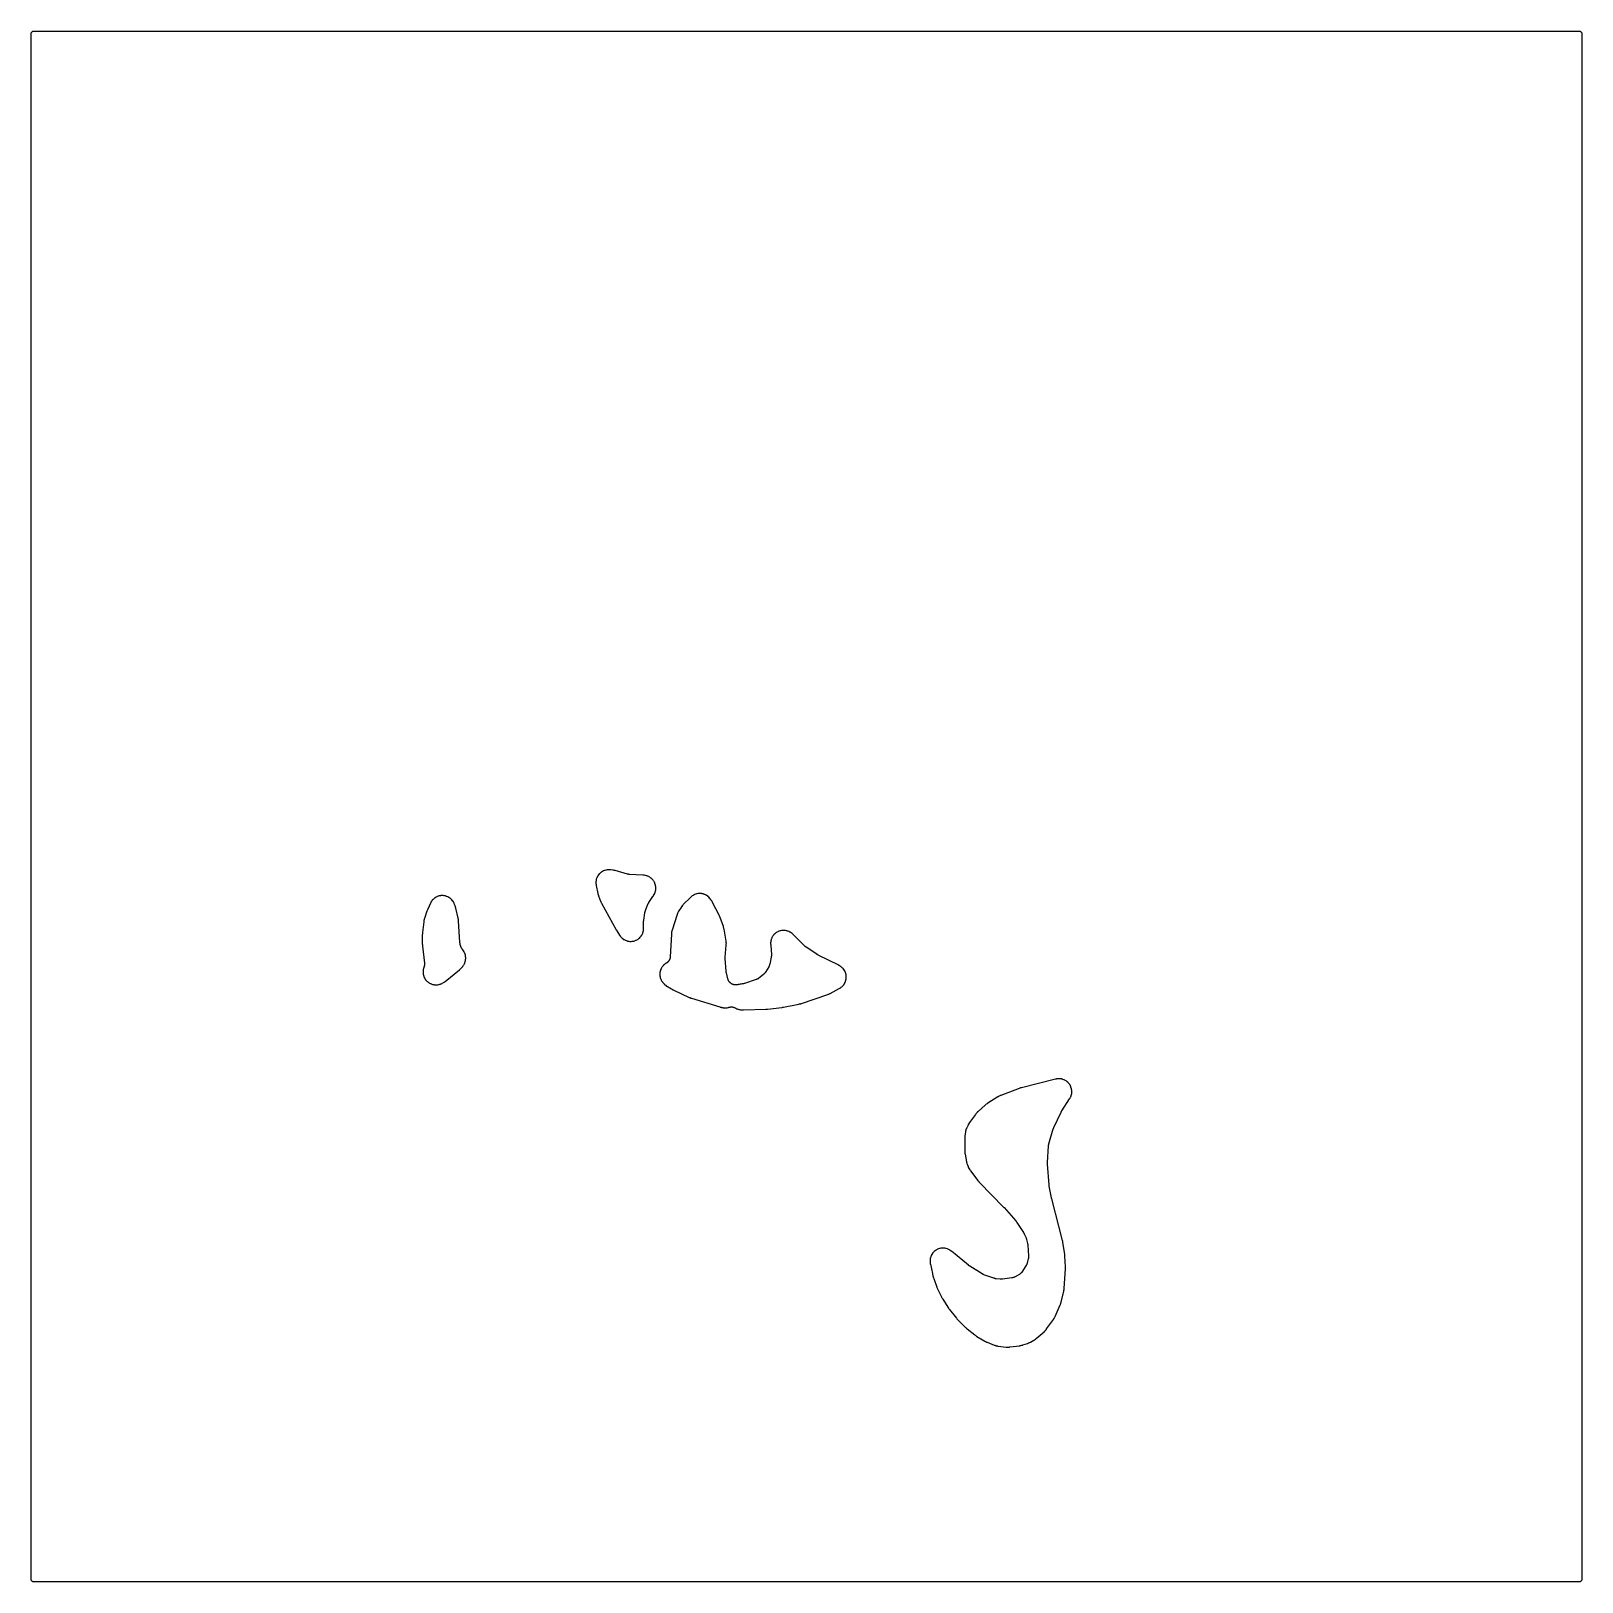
# Model space of a CAD drawing. Header units: millimetres. Extents: x 0 to 300, y 0 to 300.
import ezdxf

# ---------------------------------------------------------------- set-up
doc = ezdxf.new("R2010")
doc.units = ezdxf.units.MM
doc.layers.add('CUT', color=7, linetype='CONTINUOUS')

msp = doc.modelspace()

# ---------------------------------------------------------------- linework, layer by layer
at = {"layer": 'CUT'}
for points in [[(-0.0625, 298.5625), (-0.0625, 299.4478), (-0.0589, 299.5212), (-0.0503, 299.5794), (-0.036, 299.6365), (-0.0162, 299.6918), (0.009, 299.745), (0.0392, 299.7954), (0.0743, 299.8427), (0.1137, 299.8863), (0.1573, 299.9257), (0.2046, 299.9608), (0.255, 299.991), (0.3082, 300.0162), (0.3635, 300.036), (0.4206, 300.0503), (0.4788, 300.0589), (0.5522, 300.0625), (1.4375, 300.0625), (298.5266, 300.0625), (299.4119, 300.0625), (299.4853, 300.0589), (299.5435, 300.0503), (299.6005, 300.036), (299.6559, 300.0162), (299.7091, 299.991), (299.7595, 299.9608), (299.8068, 299.9257), (299.8503, 299.8863), (299.8898, 299.8427), (299.9249, 299.7954), (299.9551, 299.745), (299.9802, 299.6918), (300.0001, 299.6365), (300.0143, 299.5794), (300.023, 299.5212), (300.0266, 299.4478), (300.0266, 298.5625), (300.0266, 1.4375), (300.0266, 0.5522), (300.023, 0.4788), (300.0143, 0.4206), (300.0001, 0.3635), (299.9802, 0.3082), (299.9551, 0.255), (299.9249, 0.2046), (299.8898, 0.1573), (299.8503, 0.1137), (299.8068, 0.0743), (299.7595, 0.0392), (299.7091, 0.009), (299.6559, -0.0162), (299.6005, -0.036), (299.5435, -0.0503), (299.4853, -0.0589), (299.4119, -0.0625), (298.5266, -0.0625), (1.4375, -0.0625), (0.5522, -0.0625), (0.4788, -0.0589), (0.4206, -0.0503), (0.3635, -0.036), (0.3082, -0.0162), (0.255, 0.009), (0.2046, 0.0392), (0.1573, 0.0743), (0.1137, 0.1137), (0.0743, 0.1573), (0.0392, 0.2046), (0.009, 0.255), (-0.0162, 0.3082), (-0.036, 0.3635), (-0.0503, 0.4206), (-0.0589, 0.4788), (-0.0625, 0.5522), (-0.0625, 1.4375)], [(109.2379, 135.4141), (109.2352, 135.3542), (109.2361, 135.1644), (109.2393, 135.1045), (109.2594, 134.9131), (109.2633, 134.8834), (109.2723, 134.8255), (109.2748, 134.8107), (109.2922, 134.7147), (109.2951, 134.6999), (109.6176, 133.1454), (109.6199, 133.1348), (109.6366, 133.061), (109.6392, 133.05), (109.6511, 133.0018), (109.6573, 132.9787), (109.6987, 132.8355), (109.7055, 132.8135), (109.718, 132.7757), (109.7215, 132.7654), (109.7463, 132.6948), (109.7504, 132.6834), (110.1214, 131.6917), (110.1252, 131.6818), (110.1522, 131.6132), (110.1563, 131.603), (110.1749, 131.5584), (110.1843, 131.537), (110.2452, 131.4052), (110.255, 131.385), (110.2726, 131.3503), (110.2774, 131.3409), (110.3116, 131.2766), (110.3173, 131.2661), (113.1541, 126.1648), (113.1583, 126.1574), (113.1878, 126.1061), (113.1924, 126.0982), (113.2301, 126.0348), (113.2348, 126.0271), (113.2653, 125.9775), (113.2704, 125.9694), (113.8244, 125.1007), (113.8326, 125.0882), (113.8865, 125.0082), (113.8949, 124.9959), (113.9285, 124.9487), (113.9463, 124.9249), (114.064, 124.7753), (114.103, 124.7305), (114.2332, 124.5952), (114.2764, 124.5544), (114.4193, 124.4326), (114.4663, 124.3964), (114.6205, 124.2893), (114.6709, 124.2579), (114.835, 124.1666), (114.8882, 124.1403), (115.0605, 124.0657), (115.1161, 124.0448), (115.2949, 123.9875), (115.3523, 123.9722), (115.5359, 123.9329), (115.5945, 123.9234), (115.7811, 123.9025), (115.8404, 123.8988), (116.0281, 123.8964), (116.0874, 123.8985), (116.2745, 123.9147), (116.3333, 123.9227), (116.5179, 123.9573), (116.5756, 123.9711), (116.7558, 124.0238), (116.812, 124.0432), (116.9861, 124.1135), (117.04, 124.1384), (117.2063, 124.2255), (117.2575, 124.2556), (117.4144, 124.3587), (117.4624, 124.3937), (117.6083, 124.5118), (117.6526, 124.5514), (117.7861, 124.6834), (117.8263, 124.7271), (117.9461, 124.8717), (117.9817, 124.9192), (118.0867, 125.0749), (118.1174, 125.1257), (118.2065, 125.2909), (118.2321, 125.3446), (118.3044, 125.5178), (118.3245, 125.5737), (118.3793, 125.7533), (118.3938, 125.8108), (118.4306, 125.995), (118.4394, 126.0537), (118.4581, 126.2431), (118.4602, 126.2728), (118.4631, 126.3307), (118.4636, 126.3455), (118.4659, 126.442), (118.4661, 126.4569), (118.4652, 127.685), (118.4652, 127.692), (118.4653, 127.7082), (118.4654, 127.7152), (118.4654, 127.7182), (118.4662, 127.7455), (118.4691, 127.8092), (118.4704, 127.8314), (118.4737, 127.866), (118.4826, 127.9448), (118.4872, 127.9787), (118.7107, 129.4427), (118.7128, 129.4555), (118.7163, 129.4766), (118.7262, 129.5268), (118.7453, 129.6111), (118.7545, 129.6482), (118.7556, 129.6521), (118.7664, 129.6889), (118.7927, 129.7715), (118.8096, 129.8197), (118.8172, 129.8396), (118.8218, 129.8515), (119.3076, 131.0709), (119.312, 131.0816), (119.3192, 131.0992), (119.3379, 131.1412), (119.3712, 131.2115), (119.3866, 131.2424), (119.3883, 131.2456), (119.4048, 131.2758), (119.4434, 131.3434), (119.4673, 131.3827), (119.4776, 131.3987), (119.4838, 131.4084), (120.2739, 132.6054), (120.279, 132.613), (120.291, 132.6309), (120.2962, 132.6385), (120.3007, 132.645), (120.3027, 132.6479), (120.3601, 132.7321), (120.3644, 132.7385), (120.3724, 132.7499), (120.3756, 132.7546), (120.385, 132.7685), (120.3955, 132.7845), (120.4964, 132.9436), (120.526, 132.9959), (120.6112, 133.1657), (120.6354, 133.2207), (120.7032, 133.3981), (120.7218, 133.4552), (120.7715, 133.6386), (120.7843, 133.6973), (120.8154, 133.8847), (120.8222, 133.9444), (120.8344, 134.1339), (120.8353, 134.194), (120.8285, 134.3838), (120.8233, 134.4437), (120.7975, 134.6319), (120.7864, 134.6909), (120.7419, 134.8756), (120.725, 134.9332), (120.6622, 135.1125), (120.6396, 135.1682), (120.5593, 135.3403), (120.5312, 135.3934), (120.434, 135.5566), (120.4007, 135.6067), (120.2877, 135.7593), (120.2496, 135.8058), (120.1219, 135.9464), (120.0794, 135.9888), (119.9383, 136.116), (119.8917, 136.1539), (119.7385, 136.2663), (119.6884, 136.2994), (119.5248, 136.3959), (119.4716, 136.4238), (119.2991, 136.5035), (119.2434, 136.5259), (119.0639, 136.5879), (119.0062, 136.6047), (118.8213, 136.6485), (118.7622, 136.6593), (118.5713, 136.6847), (118.5415, 136.688), (118.4787, 136.6931), (118.4662, 136.694), (118.3847, 136.699), (118.3722, 136.6997), (118.3594, 136.7002), (118.3509, 136.7006), (118.3309, 136.7016), (118.3224, 136.702), (115.7431, 136.8553), (115.731, 136.8561), (115.7108, 136.8575), (115.6624, 136.8624), (115.5807, 136.8728), (115.5446, 136.8782), (115.5409, 136.8788), (115.505, 136.8856), (115.4244, 136.9026), (115.3771, 136.914), (115.3576, 136.9192), (115.3459, 136.9224), (112.9524, 137.5993), (112.9422, 137.6021), (112.8709, 137.6209), (112.8603, 137.6236), (112.8133, 137.6351), (112.7906, 137.6402), (112.6483, 137.6692), (112.6262, 137.6732), (112.5879, 137.6796), (112.5774, 137.6812), (112.5052, 137.6918), (112.4936, 137.6934), (112.1079, 137.7424), (112.0928, 137.7441), (111.9958, 137.754), (111.9809, 137.7553), (111.9224, 137.7598), (111.8924, 137.7613), (111.7001, 137.7663), (111.6401, 137.7649), (111.4509, 137.7508), (111.3913, 137.7434), (111.2045, 137.7105), (111.1459, 137.6972), (110.9633, 137.6458), (110.9064, 137.6267), (110.7298, 137.5573), (110.6751, 137.5326), (110.5063, 137.446), (110.4543, 137.4159), (110.295, 137.3128), (110.2463, 137.2777), (110.0981, 137.1592), (110.0532, 137.1194), (109.9176, 136.9867), (109.8768, 136.9427), (109.7551, 136.7971), (109.719, 136.7491), (109.6125, 136.5921), (109.5813, 136.5408), (109.491, 136.3739), (109.4651, 136.3198), (109.392, 136.1447), (109.3716, 136.0882), (109.3163, 135.9067), (109.3017, 135.8485), (109.2648, 135.6624), (109.2561, 135.603)], [(75.7857, 118.1112), (75.7836, 118.0532), (75.7858, 117.8697), (75.7893, 117.8117), (75.8092, 117.6293), (75.8182, 117.572), (75.8557, 117.3923), (75.8703, 117.3361), (75.9249, 117.1609), (75.9448, 117.1064), (76.0161, 116.9373), (76.0412, 116.885), (76.1285, 116.7235), (76.1586, 116.6739), (76.2611, 116.5216), (76.2958, 116.4751), (76.4125, 116.3335), (76.4515, 116.2905), (76.5814, 116.1609), (76.6244, 116.1219), (76.7662, 116.0054), (76.8128, 115.9707), (76.9651, 115.8685), (77.0148, 115.8385), (77.1764, 115.7514), (77.2288, 115.7264), (77.398, 115.6553), (77.4525, 115.6355), (77.6278, 115.5811), (77.684, 115.5666), (77.8637, 115.5294), (77.9211, 115.5204), (78.1035, 115.5008), (78.1615, 115.4974), (78.345, 115.4955), (78.403, 115.4977), (78.5858, 115.5135), (78.6433, 115.5213), (78.8238, 115.5547), (78.8803, 115.568), (79.0591, 115.6194), (79.0868, 115.6281), (79.1405, 115.6464), (79.1541, 115.6513), (79.2427, 115.6838), (79.2563, 115.689), (79.2945, 115.7042), (79.3086, 115.7099), (79.3996, 115.7486), (79.4135, 115.7547), (79.4675, 115.7793), (79.4949, 115.7927), (79.6679, 115.8823), (79.7204, 115.913), (79.8835, 116.0197), (79.9085, 116.037), (79.9565, 116.072), (79.9686, 116.0811), (80.047, 116.1414), (80.0589, 116.1508), (82.8264, 118.3928), (82.837, 118.4015), (82.9048, 118.4591), (82.9151, 118.468), (82.9551, 118.5036), (82.9751, 118.5222), (83.1025, 118.6462), (83.1217, 118.6658), (83.1582, 118.7048), (83.1675, 118.7149), (83.2268, 118.7811), (83.2358, 118.7914), (83.4087, 118.9936), (83.418, 119.0047), (83.4776, 119.078), (83.4867, 119.0894), (83.5215, 119.1343), (83.5387, 119.1577), (83.6455, 119.3104), (83.6765, 119.3596), (83.7668, 119.5197), (83.7929, 119.5717), (83.8673, 119.7398), (83.8882, 119.7941), (83.946, 119.9686), (83.9616, 120.0246), (84.0022, 120.2039), (84.0122, 120.2611), (84.0353, 120.4435), (84.0398, 120.5015), (84.0451, 120.6852), (84.044, 120.7434), (84.0315, 120.9267), (84.0247, 120.9845), (83.9945, 121.1658), (83.9822, 121.2226), (83.9346, 121.4002), (83.9168, 121.4556), (83.8522, 121.6277), (83.8292, 121.6811), (83.7483, 121.8461), (83.7202, 121.897), (83.6236, 122.0534), (83.5907, 122.1014), (83.478, 122.2498), (83.4598, 122.2725), (83.4111, 122.3306), (83.3823, 122.3667), (83.3313, 122.4342), (83.2795, 122.5107), (83.2477, 122.5633), (83.204, 122.6447), (83.1777, 122.7003), (83.1426, 122.7857), (83.1162, 122.8606), (83.0991, 122.9145), (83.098, 122.9184), (83.0949, 122.9293), (82.993, 123.3075), (82.9901, 123.3185), (82.9854, 123.3367), (82.9753, 123.3808), (82.9601, 123.456), (82.9539, 123.4894), (82.9533, 123.4929), (82.9485, 123.5265), (82.9389, 123.6026), (82.9344, 123.6477), (82.933, 123.6664), (82.9322, 123.6777), (82.6725, 127.8619), (82.6715, 127.8744), (82.6648, 127.9559), (82.6636, 127.9684), (82.6585, 128.0173), (82.6554, 128.0422), (82.6316, 128.2039), (82.6274, 128.2287), (82.6183, 128.277), (82.6158, 128.2893), (82.5988, 128.3693), (82.5961, 128.3816), (82.1448, 130.3116), (82.1419, 130.3236), (82.1221, 130.4011), (82.1189, 130.413), (82.106, 130.4594), (82.099, 130.483), (82.0499, 130.6353), (82.0418, 130.6586), (82.0252, 130.7037), (82.0208, 130.7152), (81.9917, 130.7897), (81.987, 130.8012), (81.8342, 131.169), (81.8285, 131.1823), (81.7904, 131.268), (81.7844, 131.2811), (81.7603, 131.332), (81.7473, 131.3578), (81.6603, 131.5209), (81.6307, 131.5705), (81.5298, 131.7224), (81.4956, 131.7689), (81.3806, 131.9104), (81.3421, 131.9534), (81.214, 132.0832), (81.1716, 132.1223), (81.0316, 132.2392), (80.9856, 132.274), (80.8351, 132.377), (80.7859, 132.4072), (80.6262, 132.4952), (80.5744, 132.5206), (80.4069, 132.5929), (80.3529, 132.6132), (80.1793, 132.669), (80.1236, 132.6841), (79.9454, 132.723), (79.8885, 132.7326), (79.7074, 132.7542), (79.6499, 132.7583), (79.4675, 132.7624), (79.4099, 132.761), (79.228, 132.7476), (79.1707, 132.7406), (78.9909, 132.7098), (78.9346, 132.6973), (78.7586, 132.6494), (78.7038, 132.6316), (78.5332, 132.567), (78.4803, 132.544), (78.3167, 132.4633), (78.2663, 132.4353), (78.1112, 132.3393), (78.0637, 132.3066), (77.9185, 132.1962), (77.8744, 132.1591), (77.7405, 132.0352), (77.7001, 131.994), (77.5788, 131.8578), (77.5425, 131.813), (77.4348, 131.6658), (77.403, 131.6176), (77.3087, 131.4586), (77.2945, 131.4334), (77.2682, 131.3837), (77.2616, 131.3708), (77.2197, 131.287), (77.2134, 131.274), (76.6878, 130.1556), (76.6802, 130.1388), (76.6325, 130.0287), (76.6255, 130.0116), (76.5699, 129.8716), (76.5634, 129.8544), (76.5226, 129.7415), (76.5166, 129.7241), (76.0568, 128.3187), (76.0523, 128.3045), (76.0245, 128.2116), (76.0204, 128.1973), (76.005, 128.1411), (75.9979, 128.1121), (75.9562, 127.9228), (75.9505, 127.8935), (75.9408, 127.8361), (75.9385, 127.8213), (75.9248, 127.7253), (75.9229, 127.7105), (75.6741, 125.5985), (75.6723, 125.5811), (75.6623, 125.4679), (75.661, 125.4505), (75.6526, 125.3081), (75.6518, 125.2906), (75.6484, 125.177), (75.6482, 125.1595), (75.647, 123.4154), (75.6472, 123.3984), (75.6503, 123.2879), (75.651, 123.2709), (75.6588, 123.1323), (75.66, 123.1153), (75.6693, 123.0052), (75.671, 122.9882), (76.0488, 119.6525), (76.0525, 119.611), (76.0576, 119.5347), (76.0593, 119.4512), (76.0578, 119.3957), (76.0517, 119.3125), (76.0451, 119.2573), (76.0314, 119.175), (76.0197, 119.1207), (75.9984, 119.04), (75.9755, 118.967), (75.962, 118.9275), (75.9382, 118.8626), (75.9334, 118.8489), (75.9152, 118.7952), (75.9065, 118.7675), (75.8554, 118.5886), (75.8422, 118.5321), (75.809, 118.3516), (75.8013, 118.294)], [(121.6086, 117.6634), (121.606, 117.6042), (121.6068, 117.4167), (121.61, 117.3575), (121.6293, 117.1711), (121.6383, 117.1124), (121.676, 116.9288), (121.6907, 116.8714), (121.7463, 116.6923), (121.7667, 116.6366), (121.8396, 116.464), (121.8654, 116.4106), (121.9551, 116.2459), (121.986, 116.1953), (122.0915, 116.0403), (122.1272, 115.993), (122.2475, 115.8492), (122.2877, 115.8057), (122.4216, 115.6744), (122.4659, 115.6351), (122.6141, 115.5161), (122.6377, 115.4981), (122.6846, 115.4641), (122.6967, 115.4556), (122.7761, 115.4009), (122.7884, 115.3927), (123.8322, 114.7123), (123.8506, 114.7008), (123.9711, 114.6283), (123.9898, 114.6175), (124.1441, 114.5321), (124.1632, 114.5219), (124.2886, 114.4583), (124.3081, 114.4489), (127.2845, 113.0716), (127.3029, 113.0634), (127.4234, 113.0125), (127.442, 113.005), (127.5952, 112.9462), (127.6141, 112.9394), (127.7376, 112.8966), (127.7568, 112.8904), (133.1857, 111.2155), (133.2009, 111.211), (133.3004, 111.1832), (133.3158, 111.1791), (133.4416, 111.1475), (133.4571, 111.1438), (133.5579, 111.1213), (133.5735, 111.118), (133.7096, 111.0914), (133.7242, 111.0887), (133.819, 111.0726), (133.8336, 111.0703), (133.8909, 111.062), (133.9203, 111.0584), (134.1091, 111.0405), (134.1683, 111.0379), (134.3554, 111.0386), (134.4146, 111.0418), (134.6007, 111.061), (134.6592, 111.07), (134.8426, 111.1075), (134.8999, 111.1222), (134.9858, 111.1488), (135.0272, 111.1605), (135.1035, 111.1802), (135.1878, 111.1977), (135.2443, 111.2066), (135.3298, 111.216), (135.387, 111.2195), (135.473, 111.2206), (135.5302, 111.2187), (135.616, 111.2116), (135.6727, 111.2042), (135.7574, 111.189), (135.8132, 111.1761), (135.896, 111.1529), (135.9504, 111.1348), (136.0306, 111.1038), (136.083, 111.0806), (136.1599, 111.0421), (136.2285, 111.0034), (136.2708, 110.9783), (136.3107, 110.9565), (136.4803, 110.8724), (136.5351, 110.8485), (136.7119, 110.7818), (136.7688, 110.7635), (136.9514, 110.7147), (137.0099, 110.7021), (137.199, 110.6713), (137.2286, 110.6672), (137.2866, 110.6607), (137.3015, 110.6592), (137.3983, 110.6508), (137.4132, 110.6497), (137.4174, 110.6494), (137.4313, 110.6487), (137.5219, 110.6452), (137.5358, 110.6448), (137.6497, 110.6431), (137.6636, 110.643), (137.7543, 110.6437), (137.7682, 110.644), (142.102, 110.7788), (142.1142, 110.7793), (142.1935, 110.7834), (142.2057, 110.7841), (142.3052, 110.7913), (142.3173, 110.7923), (142.3964, 110.7996), (142.4085, 110.8009), (145.1951, 111.1158), (145.2073, 111.1173), (145.2863, 111.1279), (145.2985, 111.1296), (145.3975, 111.1449), (145.4096, 111.1469), (145.4881, 111.1607), (145.5002, 111.163), (148.5076, 111.7549), (148.5275, 111.7592), (148.6563, 111.7891), (148.676, 111.7941), (148.8361, 111.837), (148.8557, 111.8426), (148.9821, 111.8812), (149.0015, 111.8874), (154.1194, 113.6402), (154.1308, 113.6443), (154.2052, 113.6714), (154.2166, 113.6757), (154.2609, 113.6929), (154.2834, 113.7022), (154.4284, 113.7654), (154.4505, 113.7756), (154.4933, 113.7964), (154.5042, 113.8018), (154.5747, 113.8378), (154.5855, 113.8434), (156.3036, 114.7649), (156.3167, 114.7721), (156.401, 114.82), (156.4138, 114.8276), (156.4637, 114.8576), (156.4889, 114.8736), (156.6475, 114.9802), (156.6953, 115.0159), (156.8406, 115.1361), (156.8846, 115.1764), (157.0172, 115.3104), (157.057, 115.3548), (157.1757, 115.5013), (157.2109, 115.5495), (157.3144, 115.707), (157.3446, 115.7584), (157.432, 115.9255), (157.457, 115.9797), (157.5274, 116.1546), (157.5468, 116.2109), (157.5995, 116.392), (157.6133, 116.45), (157.6477, 116.6354), (157.6556, 116.6945), (157.6715, 116.8824), (157.6735, 116.942), (157.6706, 117.1305), (157.6668, 117.19), (157.6452, 117.3773), (157.6354, 117.4361), (157.5953, 117.6204), (157.5798, 117.6779), (157.5216, 117.8573), (157.5004, 117.913), (157.4247, 118.0857), (157.3981, 118.1391), (157.3056, 118.3034), (157.2739, 118.3538), (157.1655, 118.5082), (157.1289, 118.5552), (157.0058, 118.698), (156.9647, 118.7412), (156.828, 118.8711), (156.7828, 118.91), (156.6339, 119.0256), (156.585, 119.0598), (156.4232, 119.1616), (156.3975, 119.1768), (156.3468, 119.2053), (156.3337, 119.2124), (156.248, 119.2578), (156.2347, 119.2646), (152.2199, 121.2619), (152.2072, 121.2683), (152.1776, 121.2836), (152.165, 121.2902), (152.1497, 121.2985), (152.1372, 121.3053), (152.1082, 121.3215), (152.0958, 121.3286), (152.0739, 121.3413), (152.0616, 121.3485), (152.0331, 121.3656), (152.0209, 121.3731), (152.0061, 121.3823), (151.9941, 121.3899), (151.9661, 121.4079), (151.9542, 121.4158), (149.8926, 122.7912), (149.8836, 122.7972), (149.8688, 122.8074), (149.8337, 122.8327), (149.7752, 122.877), (149.7497, 122.8971), (149.747, 122.8993), (149.7222, 122.9203), (149.6671, 122.9687), (149.6353, 122.9981), (149.6223, 123.0106), (149.6146, 123.0181), (147.3424, 125.2699), (147.3318, 125.2802), (147.2618, 125.3462), (147.2509, 125.3562), (147.2079, 125.3948), (147.1854, 125.4141), (147.0381, 125.5337), (146.9904, 125.5687), (146.8342, 125.6718), (146.7833, 125.7019), (146.6177, 125.7891), (146.5641, 125.8141), (146.3907, 125.8845), (146.3349, 125.9041), (146.1554, 125.9571), (146.0979, 125.9711), (145.9141, 126.0062), (145.8555, 126.0144), (145.6691, 126.0313), (145.61, 126.0337), (145.4229, 126.0321), (145.3638, 126.0286), (145.1777, 126.0086), (145.1193, 125.9994), (144.9361, 125.9611), (144.8788, 125.9461), (144.7003, 125.89), (144.6448, 125.8695), (144.4727, 125.796), (144.4195, 125.7701), (144.2555, 125.6801), (144.2051, 125.6491), (144.0507, 125.5433), (144.0036, 125.5075), (143.8604, 125.387), (143.817, 125.3467), (143.6864, 125.2127), (143.6473, 125.1684), (143.5305, 125.0222), (143.4959, 124.9741), (143.3941, 124.8171), (143.3643, 124.766), (143.2785, 124.5997), (143.254, 124.5458), (143.1849, 124.3719), (143.1658, 124.3159), (143.1143, 124.136), (143.1008, 124.0784), (143.0672, 123.8943), (143.0594, 123.8356), (143.0441, 123.6491), (143.0422, 123.59), (143.0454, 123.4003), (143.0466, 123.3707), (143.0515, 123.2973), (143.052, 123.2899), (143.0561, 123.2377), (143.0568, 123.2301), (143.0596, 123.1993), (143.0605, 123.1891), (143.0626, 123.1625), (143.0635, 123.1511), (143.1888, 121.2929), (143.1895, 121.2825), (143.1904, 121.2654), (143.1918, 121.2241), (143.1923, 121.17), (143.1901, 121.0977), (143.185, 121.0253), (143.1771, 120.9534), (143.1689, 120.8999), (143.1618, 120.8592), (143.1584, 120.8424), (143.1563, 120.8322), (142.8739, 119.4953), (142.8712, 119.483), (142.8666, 119.4626), (142.8541, 119.4138), (142.8361, 119.3506), (142.8078, 119.2672), (142.7754, 119.1851), (142.7391, 119.1049), (142.7091, 119.0463), (142.6849, 119.0022), (142.6743, 118.9842), (142.6679, 118.9734), (142.042, 117.9382), (142.0368, 117.9297), (142.0322, 117.9223), (142.0012, 117.8756), (141.954, 117.8091), (141.8968, 117.7366), (141.8563, 117.6904), (141.7919, 117.6241), (141.7322, 117.5687), (141.6899, 117.5318), (141.6831, 117.5263), (141.6754, 117.52), (140.7378, 116.7695), (140.73, 116.7634), (140.7231, 116.758), (140.6776, 116.7246), (140.6099, 116.6782), (140.5307, 116.6297), (140.4764, 116.6001), (140.3926, 116.56), (140.3169, 116.5285), (140.2641, 116.5085), (140.2558, 116.5056), (140.2464, 116.5024), (137.9888, 115.7521), (137.9764, 115.7481), (137.9557, 115.7416), (137.9056, 115.7273), (137.82, 115.7056), (137.7819, 115.6968), (137.778, 115.696), (137.7395, 115.6888), (137.6523, 115.6746), (137.6007, 115.6678), (137.5791, 115.6655), (137.5662, 115.6643), (137.3454, 115.6446), (137.3306, 115.643), (137.234, 115.632), (137.2192, 115.6301), (137.1614, 115.622), (137.1319, 115.6171), (136.9436, 115.5812), (136.8855, 115.5671), (136.7542, 115.5281), (136.7128, 115.5169), (136.6363, 115.4981), (136.552, 115.4816), (136.4954, 115.4734), (136.4099, 115.465), (136.3528, 115.4622), (136.2669, 115.462), (136.2098, 115.4646), (136.1243, 115.4727), (136.0676, 115.4807), (135.9833, 115.4969), (135.9277, 115.5103), (135.8452, 115.5344), (135.7911, 115.553), (135.7114, 115.5849), (135.6593, 115.6086), (135.583, 115.648), (135.5435, 115.6707), (135.5388, 115.6734), (135.4869, 115.7028), (135.4741, 115.7101), (135.4294, 115.7383), (135.3654, 115.7814), (135.2945, 115.8343), (135.2495, 115.8715), (135.1844, 115.9308), (135.1431, 115.9723), (135.0842, 116.0377), (135.0471, 116.0831), (134.9948, 116.154), (134.9624, 116.2028), (134.9173, 116.2784), (134.8897, 116.3301), (134.8522, 116.4097), (134.8299, 116.4639), (134.8004, 116.5469), (134.7771, 116.6241), (134.7654, 116.6665), (134.4784, 117.8176), (134.4762, 117.8268), (134.4725, 117.8422), (134.4645, 117.8794), (134.4522, 117.9427), (134.4472, 117.9708), (134.4468, 117.9738), (134.4427, 118.002), (134.4344, 118.066), (134.4304, 118.1038), (134.429, 118.1196), (134.4283, 118.1291), (134.2456, 120.5555), (134.245, 120.5649), (134.244, 120.5804), (134.2423, 120.6177), (134.2409, 120.6809), (134.2406, 120.709), (134.2407, 120.7119), (134.2413, 120.74), (134.2438, 120.8032), (134.246, 120.8405), (134.2473, 120.856), (134.2481, 120.8653), (134.46, 123.1892), (134.461, 123.2023), (134.4669, 123.2878), (134.4677, 123.301), (134.4701, 123.3524), (134.4708, 123.3788), (134.4713, 123.5478), (134.4691, 123.6005), (134.4548, 123.7689), (134.452, 123.7951), (134.4454, 123.8462), (134.4435, 123.8592), (134.4307, 123.9439), (134.4285, 123.957), (134.0233, 126.2791), (134.021, 126.2913), (134.0056, 126.3702), (134.0031, 126.3823), (133.9928, 126.4295), (133.9871, 126.4536), (133.9465, 126.6092), (133.9397, 126.633), (133.9256, 126.6792), (133.9219, 126.691), (133.8968, 126.7675), (133.8928, 126.7792), (133.2821, 128.5179), (133.275, 128.5373), (133.2262, 128.6622), (133.2183, 128.6814), (133.1518, 128.8359), (133.1433, 128.8548), (133.086, 128.9761), (133.0769, 128.9946), (131.8238, 131.4287), (131.818, 131.4397), (131.7797, 131.5106), (131.7736, 131.5215), (131.7497, 131.5636), (131.737, 131.5849), (131.6516, 131.7217), (131.638, 131.7425), (131.6107, 131.7825), (131.6035, 131.7927), (131.5567, 131.8583), (131.5494, 131.8683), (131.3666, 132.1133), (131.3574, 132.1254), (131.2966, 132.2027), (131.2871, 132.2145), (131.2495, 132.26), (131.2296, 132.2828), (131.0986, 132.4258), (131.0555, 132.4683), (130.9127, 132.5956), (130.8656, 132.6335), (130.7107, 132.7458), (130.66, 132.7788), (130.4946, 132.8749), (130.4408, 132.9026), (130.2666, 132.9816), (130.2102, 133.0038), (130.0289, 133.0648), (129.9707, 133.0811), (129.7842, 133.1236), (129.7246, 133.134), (129.5347, 133.1574), (129.4744, 133.1618), (129.2831, 133.166), (129.2226, 133.1643), (129.0319, 133.1492), (128.9719, 133.1413), (128.7837, 133.1071), (128.7248, 133.0933), (128.541, 133.0403), (128.4838, 133.0206), (128.3063, 132.9494), (128.2513, 132.924), (128.0819, 132.8352), (128.0298, 132.8045), (127.8702, 132.6991), (127.8214, 132.6633), (127.6711, 132.5407), (127.6482, 132.5209), (127.6043, 132.4813), (127.5932, 132.471), (127.5219, 132.4033), (127.5111, 132.3927), (126.1409, 131.0228), (126.1294, 131.011), (126.0558, 130.9333), (126.0447, 130.9212), (126.0018, 130.8733), (125.9805, 130.8482), (125.8467, 130.6813), (125.8268, 130.655), (125.7894, 130.6027), (125.78, 130.5892), (125.7202, 130.5005), (125.7112, 130.4867), (125.274, 129.7984), (125.2672, 129.7876), (125.2241, 129.7164), (125.2176, 129.7053), (125.1926, 129.662), (125.1803, 129.6395), (125.1044, 129.4939), (125.0826, 129.4475), (125.0194, 129.296), (125.0101, 129.2721), (124.9928, 129.2252), (124.9885, 129.2131), (124.9615, 129.1344), (124.9574, 129.1222), (123.9743, 126.0505), (123.9705, 126.0381), (123.9466, 125.9574), (123.943, 125.945), (123.9297, 125.8961), (123.9234, 125.871), (123.8866, 125.7091), (123.8773, 125.6582), (123.8547, 125.4937), (123.8517, 125.468), (123.8469, 125.4176), (123.8459, 125.4047), (123.8398, 125.3208), (123.839, 125.3079), (123.617, 120.9389), (123.6138, 120.8957), (123.6059, 120.8166), (123.5932, 120.7308), (123.582, 120.6741), (123.5611, 120.59), (123.5444, 120.5346), (123.5155, 120.4529), (123.4937, 120.3994), (123.457, 120.3208), (123.4301, 120.2697), (123.386, 120.195), (123.3543, 120.1467), (123.3032, 120.0766), (123.267, 120.0316), (123.2095, 119.9667), (123.1691, 119.9254), (123.1055, 119.8664), (123.0614, 119.8292), (122.9924, 119.7765), (122.927, 119.7314), (122.8907, 119.7076), (122.8794, 119.7006), (122.8723, 119.6962), (122.8556, 119.6861), (122.8484, 119.6817), (122.8256, 119.6682), (122.8005, 119.6524), (122.6422, 119.5472), (122.5945, 119.512), (122.4494, 119.3933), (122.4054, 119.3536), (122.2727, 119.2212), (122.2328, 119.1773), (122.1138, 119.0324), (122.0785, 118.9848), (121.9744, 118.8289), (121.9439, 118.778), (121.8557, 118.6126), (121.8304, 118.559), (121.759, 118.3857), (121.7391, 118.3298), (121.6851, 118.1503), (121.6708, 118.0927), (121.6348, 117.9088), (121.6263, 117.8501)], [(173.8821, 62.1702), (173.8799, 62.111), (173.882, 61.9239), (173.8856, 61.8648), (173.9064, 61.6762), (173.9104, 61.6468), (173.9196, 61.5897), (173.9221, 61.5752), (173.9397, 61.4806), (173.9426, 61.466), (174.3362, 59.6086), (174.34, 59.5921), (174.3656, 59.4857), (174.3698, 59.4694), (174.4058, 59.3369), (174.4104, 59.3207), (174.4421, 59.2159), (174.4471, 59.1998), (175.052, 57.3812), (175.0583, 57.3632), (175.101, 57.2473), (175.1079, 57.2295), (175.166, 57.0857), (175.1735, 57.0682), (175.2234, 56.9552), (175.2314, 56.9379), (176.1142, 55.1005), (176.1226, 55.0838), (176.1786, 54.9759), (176.1875, 54.9594), (176.2621, 54.8262), (176.2715, 54.81), (176.3341, 54.7058), (176.344, 54.6899), (177.4786, 52.9302), (177.4863, 52.9186), (177.537, 52.8439), (177.5449, 52.8325), (177.6107, 52.7401), (177.6189, 52.7289), (177.673, 52.6566), (177.6814, 52.6456), (178.9911, 50.9765), (179.0033, 50.9615), (179.0842, 50.865), (179.0968, 50.8504), (179.2022, 50.7326), (179.2153, 50.7184), (179.3022, 50.6274), (179.3158, 50.6136), (180.7647, 49.1908), (180.7757, 49.1803), (180.8481, 49.1127), (180.8593, 49.1025), (180.9523, 49.02), (180.9638, 49.0101), (181.0396, 48.9463), (181.0513, 48.9366), (182.5417, 47.7443), (182.5578, 47.7319), (182.6636, 47.6529), (182.6801, 47.6411), (182.8162, 47.5466), (182.833, 47.5353), (182.944, 47.4637), (182.9612, 47.4529), (184.4669, 46.5519), (184.4774, 46.5458), (184.5461, 46.5065), (184.5567, 46.5006), (184.5985, 46.4779), (184.6201, 46.4667), (184.762, 46.3967), (184.784, 46.3864), (184.8275, 46.3671), (184.8387, 46.3623), (184.9116, 46.3317), (184.9229, 46.3271), (186.3095, 45.7781), (186.3216, 45.7735), (186.4003, 45.7443), (186.4125, 45.7399), (186.4601, 45.7233), (186.4847, 45.7154), (186.6433, 45.6679), (186.6934, 45.6553), (186.8556, 45.6216), (186.8809, 45.6169), (186.9308, 45.6088), (186.9435, 45.6068), (187.0267, 45.5951), (187.0395, 45.5934), (188.5958, 45.4079), (188.6082, 45.4066), (188.6889, 45.3986), (188.7013, 45.3976), (188.7499, 45.3938), (188.7748, 45.3924), (188.9346, 45.3867), (188.9844, 45.387), (189.1441, 45.3946), (189.169, 45.3963), (189.2176, 45.4007), (189.23, 45.4019), (189.3105, 45.4108), (189.3229, 45.4123), (191.2451, 45.6651), (191.2591, 45.6671), (191.35, 45.6813), (191.364, 45.6836), (191.4184, 45.6934), (191.4461, 45.6991), (191.6254, 45.7401), (191.6528, 45.7471), (191.7061, 45.762), (191.7196, 45.7659), (191.8076, 45.7928), (191.8211, 45.7971), (192.7676, 46.1102), (192.7813, 46.1149), (192.8702, 46.1467), (192.8838, 46.1518), (192.9367, 46.1722), (192.9635, 46.1833), (193.136, 46.2596), (193.1623, 46.2719), (193.213, 46.2973), (193.2259, 46.304), (193.3092, 46.3483), (193.3219, 46.3553), (193.9377, 46.7023), (193.9506, 46.7097), (194.0334, 46.7591), (194.0461, 46.7669), (194.0951, 46.7978), (194.1198, 46.8142), (194.2776, 46.925), (194.3015, 46.9427), (194.3472, 46.9783), (194.3588, 46.9875), (194.4334, 47.0487), (194.4448, 47.0582), (195.9379, 48.3442), (195.9514, 48.3562), (196.0381, 48.4356), (196.0513, 48.448), (196.1019, 48.4972), (196.1271, 48.5232), (196.2854, 48.6969), (196.3089, 48.7243), (196.3532, 48.7792), (196.3644, 48.7935), (196.4354, 48.8872), (196.4461, 48.9018), (197.76, 50.748), (197.7686, 50.7604), (197.8235, 50.8419), (197.8318, 50.8545), (197.8636, 50.9043), (197.8792, 50.9302), (197.9764, 51.1008), (197.9907, 51.1274), (198.0173, 51.1801), (198.0239, 51.1937), (198.0659, 51.2825), (198.0722, 51.2962), (199.0917, 53.598), (199.097, 53.6104), (199.1306, 53.691), (199.1357, 53.7035), (199.1548, 53.7525), (199.164, 53.7777), (199.2201, 53.9431), (199.2282, 53.9688), (199.2429, 54.0192), (199.2465, 54.0322), (199.2689, 54.1167), (199.2722, 54.1297), (199.7659, 56.1676), (199.7689, 56.1806), (199.7873, 56.2647), (199.79, 56.2776), (199.7999, 56.3284), (199.8045, 56.3545), (199.8301, 56.5247), (199.8334, 56.551), (199.8389, 56.6024), (199.8401, 56.6156), (199.8473, 56.7014), (199.8482, 56.7146), (200.0814, 60.5296), (200.0821, 60.5459), (200.0857, 60.6515), (200.086, 60.6678), (200.0869, 60.8005), (200.0868, 60.8168), (200.0847, 60.9225), (200.0841, 60.9387), (199.987, 62.9853), (199.9861, 63.001), (199.9785, 63.1034), (199.9771, 63.1191), (199.9643, 63.2473), (199.9625, 63.263), (199.9495, 63.3648), (199.9473, 63.3805), (199.6033, 65.6156), (199.6008, 65.6305), (199.5835, 65.7268), (199.5807, 65.7416), (199.5559, 65.862), (199.5527, 65.8767), (199.5305, 65.9721), (199.5269, 65.9867), (197.4297, 74.0936), (197.4283, 74.0992), (197.425, 74.1122), (197.4236, 74.1178), (197.4204, 74.1309), (197.4187, 74.1378), (197.4149, 74.1541), (197.4132, 74.1611), (197.4104, 74.1733), (197.4089, 74.1802), (197.4054, 74.1962), (197.4039, 74.203), (197.4031, 74.2069), (197.4014, 74.2151), (197.3975, 74.2343), (197.3959, 74.2425), (196.9612, 76.4994), (196.959, 76.5115), (196.954, 76.5397), (196.9519, 76.5519), (196.9495, 76.5665), (196.9476, 76.5785), (196.9433, 76.6067), (196.9416, 76.6187), (196.9387, 76.6402), (196.9371, 76.6523), (196.9336, 76.6807), (196.9322, 76.6928), (196.9306, 76.7076), (196.9294, 76.7198), (196.9266, 76.7482), (196.9256, 76.7604), (196.5982, 80.7686), (196.597, 80.7851), (196.5946, 80.8236), (196.5937, 80.8401), (196.5928, 80.8603), (196.5922, 80.8768), (196.5912, 80.9153), (196.5909, 80.9319), (196.5907, 80.9611), (196.5907, 80.9776), (196.5911, 81.0161), (196.5914, 81.0327), (196.592, 81.0528), (196.5926, 81.0693), (196.5944, 81.1079), (196.5954, 81.1244), (196.805, 84.3223), (196.8059, 84.3349), (196.8076, 84.3559), (196.813, 84.4062), (196.8246, 84.491), (196.8305, 84.5285), (196.8312, 84.5324), (196.8387, 84.5696), (196.8574, 84.6532), (196.8698, 84.7022), (196.8756, 84.7224), (196.8791, 84.7346), (197.7357, 87.6016), (197.7378, 87.6084), (197.7427, 87.6242), (197.7448, 87.631), (197.7457, 87.6339), (197.7545, 87.6603), (197.776, 87.7216), (197.7838, 87.7428), (197.7971, 87.7757), (197.8291, 87.8499), (197.8435, 87.8817), (199.2507, 90.8283), (199.2569, 90.841), (199.2717, 90.8707), (199.2781, 90.8834), (199.2859, 90.8985), (199.2925, 90.911), (199.3081, 90.94), (199.3148, 90.9524), (199.327, 90.9742), (199.334, 90.9865), (199.3505, 91.0151), (199.3577, 91.0272), (199.3665, 91.042), (199.3739, 91.0541), (199.3913, 91.0821), (199.3988, 91.094), (200.891, 93.4157), (200.8989, 93.4283), (200.9492, 93.5111), (200.9568, 93.524), (200.9859, 93.5745), (201.0001, 93.6007), (201.0869, 93.7709), (201.1114, 93.8253), (201.1799, 94.0009), (201.1989, 94.0575), (201.2497, 94.239), (201.2629, 94.2972), (201.2954, 94.4828), (201.3028, 94.542), (201.3168, 94.73), (201.3182, 94.7896), (201.3134, 94.9781), (201.309, 95.0375), (201.2855, 95.2246), (201.2752, 95.2833), (201.2332, 95.4671), (201.2171, 95.5245), (201.1572, 95.7033), (201.1354, 95.7588), (201.058, 95.9307), (201.0309, 95.9838), (200.9368, 96.1471), (200.9045, 96.1973), (200.7947, 96.3505), (200.7576, 96.3972), (200.6331, 96.5387), (200.5916, 96.5815), (200.4536, 96.71), (200.408, 96.7484), (200.258, 96.8626), (200.2089, 96.8963), (200.0483, 96.9951), (199.996, 97.0237), (199.8264, 97.106), (199.7715, 97.1294), (199.5946, 97.1944), (199.5376, 97.2122), (199.3551, 97.2594), (199.2967, 97.2714), (199.1104, 97.3002), (199.0511, 97.3064), (198.8629, 97.3166), (198.8032, 97.3168), (198.6149, 97.3083), (198.5556, 97.3026), (198.3664, 97.2751), (198.337, 97.27), (198.2799, 97.2588), (198.2653, 97.2557), (198.1707, 97.2346), (198.1562, 97.2312), (191.5577, 95.587), (191.5401, 95.5823), (191.4262, 95.5502), (191.4088, 95.545), (191.2672, 95.5005), (191.2499, 95.4947), (191.1382, 95.4558), (191.1211, 95.4496), (187.5614, 94.087), (187.5481, 94.0817), (187.4619, 94.0463), (187.4488, 94.0407), (187.3975, 94.0183), (187.3716, 94.0061), (187.2049, 93.9233), (187.1796, 93.91), (187.1307, 93.8827), (187.1183, 93.8756), (187.0381, 93.8283), (187.0259, 93.8209), (185.0636, 92.6), (185.0526, 92.593), (184.9815, 92.5466), (184.9706, 92.5394), (184.9285, 92.5105), (184.9073, 92.4953), (184.7716, 92.3935), (184.751, 92.3774), (184.7116, 92.345), (184.7016, 92.3366), (184.6371, 92.2813), (184.6273, 92.2727), (183.1039, 90.9075), (183.0922, 90.8967), (183.0168, 90.8254), (183.0053, 90.8143), (182.9612, 90.7703), (182.9392, 90.7472), (182.8004, 90.5932), (182.7797, 90.5689), (182.7405, 90.5205), (182.7306, 90.508), (182.6675, 90.4256), (182.658, 90.4128), (181.5437, 88.8758), (181.5352, 88.8638), (181.4812, 88.7852), (181.473, 88.773), (181.4417, 88.725), (181.4262, 88.7001), (181.3299, 88.5355), (181.3157, 88.5098), (181.2892, 88.459), (181.2826, 88.4459), (181.2406, 88.3602), (181.2343, 88.347), (180.9772, 87.7886), (180.9713, 87.7755), (180.9344, 87.6901), (180.9289, 87.6768), (180.9079, 87.6249), (180.8979, 87.5981), (180.8373, 87.4248), (180.821, 87.3698), (180.7773, 87.1915), (180.7711, 87.1635), (180.7604, 87.1086), (180.7578, 87.0945), (180.7422, 87.0027), (180.7399, 86.9885), (180.6364, 86.2794), (180.6336, 86.2577), (180.6182, 86.1164), (180.6163, 86.0946), (180.6034, 85.9169), (180.6022, 85.895), (180.5972, 85.753), (180.5968, 85.7312), (180.5988, 83.3327), (180.5989, 83.3187), (180.6011, 83.2281), (180.6016, 83.2141), (180.6042, 83.1597), (180.6062, 83.1318), (180.6232, 82.9513), (180.6264, 82.9236), (180.634, 82.8696), (180.6362, 82.8558), (180.6509, 82.7664), (180.6534, 82.7526), (180.9429, 81.2217), (180.9465, 81.2041), (180.9717, 81.0898), (180.9758, 81.0723), (180.993, 81.0042), (181.0028, 80.9696), (181.0734, 80.7467), (181.0853, 80.7127), (181.1105, 80.6472), (181.1172, 80.6305), (181.1625, 80.5226), (181.1697, 80.5061), (181.3556, 80.0975), (181.3626, 80.0825), (181.4098, 79.986), (181.4173, 79.9712), (181.4472, 79.914), (181.4633, 79.8851), (181.5733, 79.7005), (181.591, 79.6726), (181.6271, 79.619), (181.6365, 79.6055), (181.6989, 79.518), (181.7087, 79.5046), (183.1449, 77.6057), (183.1566, 77.5908), (183.2337, 77.4952), (183.2458, 77.4806), (183.3464, 77.3638), (183.359, 77.3496), (183.4421, 77.259), (183.4551, 77.2453), (188.1177, 72.4715), (188.1209, 72.4682), (188.1283, 72.4605), (188.1315, 72.4572), (188.1389, 72.4494), (188.1429, 72.4453), (188.152, 72.4356), (188.156, 72.4314), (188.1628, 72.4241), (188.1666, 72.42), (188.1754, 72.4104), (188.1787, 72.4068), (188.1861, 72.3987), (188.1963, 72.3873), (188.2007, 72.3823), (190.4797, 69.8016), (190.4903, 69.7893), (190.5148, 69.7606), (190.5252, 69.7482), (190.5377, 69.733), (190.5478, 69.7204), (190.5712, 69.6909), (190.5811, 69.6781), (190.5984, 69.6554), (190.6081, 69.6425), (190.6304, 69.6121), (190.6398, 69.599), (190.6512, 69.583), (190.6604, 69.5697), (190.6816, 69.5385), (190.6906, 69.5251), (191.9649, 67.5791), (191.9702, 67.5709), (191.9789, 67.5573), (191.9991, 67.524), (192.0322, 67.467), (192.0465, 67.4415), (192.0479, 67.4388), (192.0613, 67.4128), (192.0907, 67.3538), (192.1072, 67.3186), (192.1138, 67.3038), (192.1177, 67.2949), (192.4579, 66.505), (192.4607, 66.4984), (192.4673, 66.4829), (192.47, 66.4762), (192.4712, 66.4733), (192.4816, 66.447), (192.5048, 66.3851), (192.5126, 66.3634), (192.5236, 66.3291), (192.5469, 66.2505), (192.5563, 66.2164), (192.7559, 65.4318), (192.7583, 65.4218), (192.7623, 65.4053), (192.771, 65.3657), (192.7841, 65.2985), (192.7894, 65.2686), (192.7899, 65.2654), (192.7942, 65.2354), (192.8028, 65.1674), (192.8069, 65.1271), (192.8083, 65.1104), (192.809, 65.1003), (192.9504, 63.0511), (192.9512, 63.0388), (192.9523, 63.0183), (192.9537, 62.969), (192.9537, 62.9045), (192.9496, 62.8182), (192.9413, 62.7321), (192.929, 62.6466), (192.9167, 62.5833), (192.9059, 62.5351), (192.9009, 62.5152), (192.8978, 62.5033), (192.6594, 61.6077), (192.6562, 61.596), (192.6508, 61.5767), (192.6365, 61.5304), (192.6161, 61.4705), (192.5851, 61.3916), (192.5504, 61.3142), (192.5121, 61.2386), (192.4809, 61.1835), (192.4559, 61.1421), (192.4451, 61.1251), (192.4385, 61.115), (191.6399, 59.9039), (191.6337, 59.8946), (191.6301, 59.8894), (191.6004, 59.8481), (191.5578, 59.7923), (191.5057, 59.73), (191.4697, 59.6907), (191.4126, 59.6339), (191.373, 59.5977), (191.3111, 59.5462), (191.2684, 59.5138), (191.2021, 59.468), (191.1441, 59.4316), (191.1003, 59.4058), (191.0932, 59.4019), (191.0828, 59.3963), (190.2431, 58.9479), (190.2341, 58.9431), (190.2261, 58.939), (190.174, 58.914), (190.0972, 58.8802), (190.0083, 58.8465), (189.948, 58.8272), (189.856, 58.8031), (189.7738, 58.7862), (189.7168, 58.7763), (189.708, 58.7751), (189.6978, 58.7737), (187.8759, 58.5394), (187.8628, 58.5378), (187.8412, 58.5353), (187.7887, 58.5309), (187.6998, 58.526), (187.6604, 58.5247), (187.6563, 58.5247), (187.6168, 58.5251), (187.5278, 58.528), (187.4753, 58.5313), (187.4536, 58.5333), (187.4405, 58.5346), (186.6656, 58.617), (186.6525, 58.6185), (186.6308, 58.6211), (186.5786, 58.629), (186.4907, 58.6449), (186.4519, 58.6528), (186.4479, 58.6537), (186.4095, 58.6634), (186.3233, 58.687), (186.2728, 58.7024), (186.2521, 58.7094), (186.2396, 58.7137), (184.3064, 59.3988), (184.2951, 59.4028), (184.2765, 59.4097), (184.2322, 59.4274), (184.158, 59.4594), (184.1254, 59.4742), (184.122, 59.4758), (184.0901, 59.4919), (184.0186, 59.5297), (183.977, 59.5531), (183.96, 59.5633), (183.9498, 59.5695), (181.5812, 61.0307), (181.5683, 61.0388), (181.5383, 61.0579), (181.5256, 61.0663), (181.5101, 61.0765), (181.4975, 61.0851), (181.4682, 61.1053), (181.4558, 61.114), (181.4338, 61.1297), (181.4215, 61.1386), (181.3929, 61.1598), (181.3808, 61.169), (181.366, 61.1803), (181.354, 61.1896), (181.3262, 61.2118), (181.3143, 61.2213), (178.0117, 63.9369), (178.0001, 63.9462), (177.9243, 64.0055), (177.9125, 64.0144), (177.8661, 64.0489), (177.8419, 64.066), (177.6842, 64.1714), (177.6334, 64.2019), (177.4683, 64.2901), (177.4148, 64.3154), (177.2419, 64.3869), (177.1861, 64.4068), (177.0069, 64.4609), (176.9495, 64.4752), (176.7658, 64.5114), (176.7073, 64.52), (176.521, 64.5379), (176.4618, 64.5406), (176.2747, 64.5401), (176.2155, 64.537), (176.0293, 64.5181), (175.9708, 64.5092), (175.7874, 64.4719), (175.73, 64.4573), (175.5512, 64.4022), (175.4955, 64.382), (175.323, 64.3095), (175.2696, 64.2839), (175.105, 64.1948), (175.0544, 64.164), (174.8994, 64.0591), (174.8521, 64.0236), (174.7082, 63.9039), (174.6646, 63.8638), (174.5332, 63.7305), (174.4938, 63.6864), (174.3761, 63.5408), (174.3412, 63.493), (174.2385, 63.3365), (174.2085, 63.2855), (174.1218, 63.1196), (174.0969, 63.0659), (174.0269, 62.8923), (174.0075, 62.8364), (173.9549, 62.6568), (173.9411, 62.5992), (173.9065, 62.4153), (173.8984, 62.3566)]]:
    msp.add_lwpolyline(points, close=True, dxfattribs=at)

doc.saveas('drawing.dxf')
